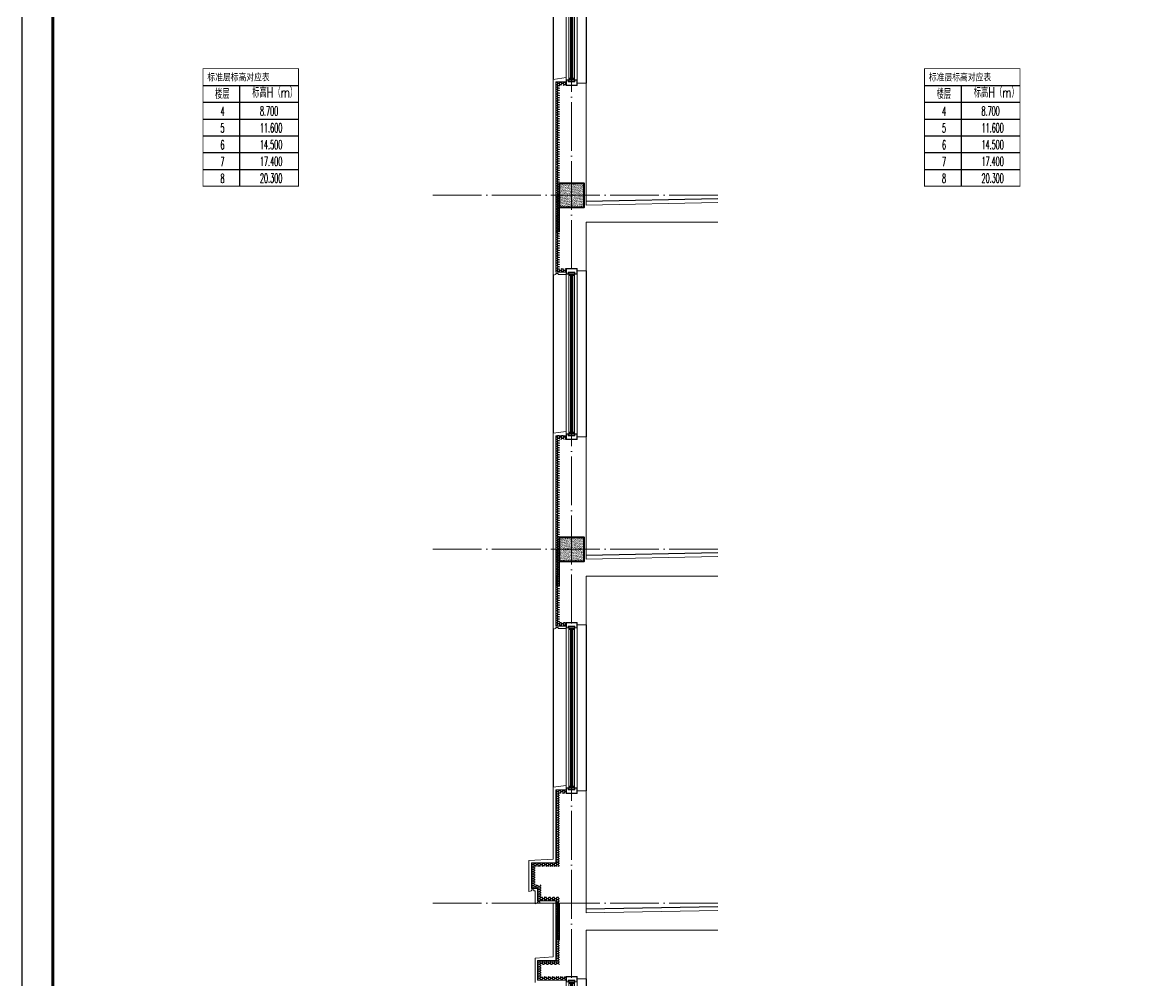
# Model space of a CAD drawing. Extents: x 27938 to 983267, y -209821 to 1628073.
# Drawn here: x 869130 to 878268, y -166178 to -158326 of the extents above; entities that cross this region are included whole.
import ezdxf

# ---------------------------------------------------------------- set-up
doc = ezdxf.new("R2010")
doc.units = 0
doc.header["$LTSCALE"] = 1000
doc.header["$MEASUREMENT"] = 0
doc.linetypes.add('DOTE', pattern=[2.42, 2, -0.2, 0.02, -0.2])
for name, color, linetype in [('C-Sheet-图框', 101, 'Continuous'), ('PUB_TEXT', 4, 'Continuous'), ('图框', 140, 'Continuous'), ('看线', 251, 'Continuous'), ('立面-看线', 251, 'Continuous')]:
    doc.layers.add(name, color=color, linetype=linetype)
for name, color, linetype, lineweight in [('DOTE', 19, 'DOTE', 9), ('PUB_HATCH', 8, 'Continuous', 9), ('S_WINDOW', 144, 'Continuous', 15), ('WALL', 9, 'Continuous', 40), ('内粉刷', 37, 'Continuous', 9), ('细细', 250, 'Continuous', 0)]:
    doc.layers.add(name, color=color, linetype=linetype, lineweight=lineweight)
doc.layers.add('yichutu', color=7, linetype='Continuous', true_color=0xffffff, plot=False)
doc.styles.add('_TCH_DIM', font='SIMPLEX.shx', dxfattribs={"width": 0.7, "bigfont": 'GBCBIG.shx'})
doc.styles.add('宋体', font='', dxfattribs={"height": 50})
doc.styles.get('宋体').set_extended_font_data('SimSun')
pattern_1 = [(0, (-811253.24, -385446.952), (16.66875, 9.623705), [11.1125, -22.225]), (120, (-811253.24, -385446.952), (-16.66874801, 9.62370845), [11.1125, -22.225]), (60, (-811253.24, -385446.952), (1.99e-06, 19.24741345), [-22.225, 11.1125])]
pattern_2 = [(315, (-218910.2607, -140541.0897), (-1.767766953, -1.767766953), []), (315, (-218909.0822, -140541.0897), (-1.767766953, -1.767766953), [])]
pattern_3 = [(315, (-218910.2607, -141979.3279), (-1.767766953, -1.767766953), []), (315, (-218909.0822, -141979.3279), (-1.767766953, -1.767766953), [])]
pattern_4 = [(0, (-842387.135, -427903.902), (16.66875, 9.623705), [11.1125, -22.225]), (120, (-842387.135, -427903.902), (-16.66874801, 9.62370845), [11.1125, -22.225]), (60, (-842387.135, -427903.902), (1.99e-06, 19.24741345), [-22.225, 11.1125])]

# ---------------------------------------------------------------- blocks, each defined once
blk = doc.blocks.new('GFDDDDRG')
at = {"layer": '图框'}
blk.add_lwpolyline([(923310, -107437), (923310, -159999), (893610, -159999), (893610, -107437)], close=True, dxfattribs=at)
blk.add_lwpolyline([(923310, -107437), (923310, -159999), (893610, -159999), (893610, -107437)], close=True, dxfattribs=at)
at = {"layer": '图框', "const_width": 50}
blk.add_lwpolyline([(894110, -159499), (922810, -159499), (922810, -108687), (894110, -108687)], close=True, dxfattribs=at)
blk = doc.blocks.new('yct-1051-594-26275-14850-25-1002.0')
at = {"layer": 'yichutu', "color": 7, "true_color": 0xffffff}
blk.add_lwpolyline([(0, 0), (0, 14850), (26275, 14850), (26275, 0)], close=True, dxfattribs=at)
blk = doc.blocks.new('A$C47771182')
at = {"layer": '立面-看线'}
h = blk.add_hatch(dxfattribs=at)
h.set_pattern_fill('HONEY', color=256, scale=7)
h.set_pattern_definition(pattern_1)
h.paths.add_polyline_path([(30, 0), (0, 0), (0, 900), (-55, 900), (-55, 930), (30, 930)])
h = blk.add_hatch(dxfattribs=at)
h.set_pattern_fill('HONEY', color=256, scale=7)
h.set_pattern_definition(pattern_1)
h.paths.add_polyline_path([(30, 0), (0, 0), (0, -600), (-55, -600), (-55, -630), (30, -630)])
blk = doc.blocks.new('zrszerf')
at = {"layer": '细细'}
h = blk.add_hatch(dxfattribs=at)
h.set_pattern_fill('金属', color=256, style=0)
h.set_pattern_definition(pattern_2)
h.paths.add_polyline_path([(257694.9, 608543.3), (257714.9, 608543.3), (257714.9, 608556.8), (257764.9, 608556.8), (257764.9, 608543.3), (257784.9, 608543.3), (257784.9, 608588.3), (257694.9, 608588.3)])
h.paths.add_polyline_path([(257712.9, 608558.8), (257712.9, 608545.3), (257696.9, 608545.3), (257696.9, 608586.3), (257782.9, 608586.3), (257782.9, 608545.3), (257766.9, 608545.3), (257766.9, 608558.8)], flags=16)
h = blk.add_hatch(dxfattribs=at)
h.set_pattern_fill('金属', color=256, style=0)
h.set_pattern_definition(pattern_2)
h.paths.add_polyline_path([(257762.4, 608554.8), (257762.4, 608529.8), (257750.4, 608529.8), (257750.4, 608539.8), (257729.4, 608539.8), (257729.4, 608529.8), (257717.4, 608529.8), (257717.4, 608554.8)])
h.paths.add_polyline_path([(257719.4, 608552.8), (257719.4, 608531.8), (257727.4, 608531.8), (257727.4, 608541.8), (257752.4, 608541.8), (257752.4, 608531.8), (257760.4, 608531.8), (257760.4, 608552.8)], flags=16)
h = blk.add_hatch(color=256, dxfattribs=at)
edge = h.paths.add_edge_path()
edge.add_line((257735.4, 608539.8), (257735.4, 608527.8))
edge.add_arc((257739.9, 608519.5), 9.44, 61.51755, 118.48245, ccw=False)
edge.add_line((257744.4, 608527.8), (257744.4, 608539.8))
edge.add_arc((257739.9, 608548.1), 9.44, 241.51755, 298.48245, ccw=False)
h = blk.add_hatch(dxfattribs=at)
h.set_pattern_fill('金属', color=256, style=0)
h.set_pattern_definition(pattern_3)
h.paths.add_polyline_path([(257694.9, 607233.3), (257714.9, 607233.3), (257714.9, 607219.8), (257764.9, 607219.8), (257764.9, 607233.3), (257784.9, 607233.3), (257784.9, 607188.3), (257694.9, 607188.3)])
h.paths.add_polyline_path([(257712.9, 607217.8), (257712.9, 607231.3), (257696.9, 607231.3), (257696.9, 607190.3), (257782.9, 607190.3), (257782.9, 607231.3), (257766.9, 607231.3), (257766.9, 607217.8)], flags=16)
h = blk.add_hatch(dxfattribs=at)
h.set_pattern_fill('金属', color=256, style=0)
h.set_pattern_definition(pattern_3)
h.paths.add_polyline_path([(257762.4, 607221.8), (257762.4, 607246.8), (257750.4, 607246.8), (257750.4, 607236.8), (257729.4, 607236.8), (257729.4, 607246.8), (257717.4, 607246.8), (257717.4, 607221.8)])
h.paths.add_polyline_path([(257719.4, 607223.8), (257719.4, 607244.8), (257727.4, 607244.8), (257727.4, 607234.8), (257752.4, 607234.8), (257752.4, 607244.8), (257760.4, 607244.8), (257760.4, 607223.8)], flags=16)
h = blk.add_hatch(color=256, dxfattribs=at)
edge = h.paths.add_edge_path()
edge.add_line((257735.4, 607236.8), (257735.4, 607248.8))
edge.add_arc((257739.9, 607257.1), 9.44, 241.51755, 298.48245)
edge.add_line((257744.4, 607248.8), (257744.4, 607236.8))
edge.add_arc((257739.9, 607228.5), 9.44, 61.51755, 118.48245)
at = {"layer": 'S_WINDOW'}
for p, q in [((257694.9, 607233.3), (257694.9, 608543.3)), ((257717.4, 607246.8), (257717.4, 608529.8)), ((257762.4, 607246.8), (257762.4, 608529.8)), ((257784.9, 607233.3), (257784.9, 608543.3))]:
    blk.add_line(p, q, dxfattribs=at)
for points in [[(257784.9, 608588.3), (257784.9, 608543.3), (257764.9, 608543.3), (257764.9, 608556.8), (257714.9, 608556.8), (257714.9, 608543.3), (257694.9, 608543.3), (257694.9, 608588.3)], [(257782.9, 608586.3), (257782.9, 608545.3), (257766.9, 608545.3), (257766.9, 608558.8), (257712.9, 608558.8), (257712.9, 608545.3), (257696.9, 608545.3), (257696.9, 608586.3)], [(257762.4, 608554.8), (257762.4, 608529.8), (257750.4, 608529.8), (257750.4, 608539.8), (257729.4, 608539.8), (257729.4, 608529.8), (257717.4, 608529.8), (257717.4, 608554.8)], [(257760.4, 608552.8), (257760.4, 608531.8), (257752.4, 608531.8), (257752.4, 608541.8), (257727.4, 608541.8), (257727.4, 608531.8), (257719.4, 608531.8), (257719.4, 608552.8)], [(257784.9, 607188.3), (257784.9, 607233.3), (257764.9, 607233.3), (257764.9, 607219.8), (257714.9, 607219.8), (257714.9, 607233.3), (257694.9, 607233.3), (257694.9, 607188.3)], [(257782.9, 607190.3), (257782.9, 607231.3), (257766.9, 607231.3), (257766.9, 607217.8), (257712.9, 607217.8), (257712.9, 607231.3), (257696.9, 607231.3), (257696.9, 607190.3)], [(257762.4, 607221.8), (257762.4, 607246.8), (257750.4, 607246.8), (257750.4, 607236.8), (257729.4, 607236.8), (257729.4, 607246.8), (257717.4, 607246.8), (257717.4, 607221.8)], [(257760.4, 607223.8), (257760.4, 607244.8), (257752.4, 607244.8), (257752.4, 607234.8), (257727.4, 607234.8), (257727.4, 607244.8), (257719.4, 607244.8), (257719.4, 607223.8)]]:
    blk.add_lwpolyline(points, close=True, dxfattribs=at)
at = {"layer": '细细'}
for points in [[(257729.4, 608529.8), (257729.4, 607246.8)], [(257735.4, 607248.8), (257735.4, 608539.8)], [(257744.4, 607248.8), (257744.4, 608539.8)], [(257750.4, 608529.8), (257750.4, 607246.8)]]:
    blk.add_lwpolyline(points, dxfattribs=at)
for points in [[(257735.4, 608539.8), (257735.4, 608527.8, -0.253805), (257744.4, 608527.8), (257744.4, 608539.8, -0.253805)], [(257735.4, 607236.8), (257735.4, 607248.8, 0.253805), (257744.4, 607248.8), (257744.4, 607236.8, 0.253805)]]:
    blk.add_lwpolyline(points, format="xyb", close=True, dxfattribs=at)
blk = doc.blocks.new('gdfgdgrdfaw')
at = {"layer": '立面-看线'}
h = blk.add_hatch(dxfattribs=at)
h.set_pattern_fill('碎沙', color=256, scale=4)
h.set_pattern_definition([(37.5, (356389.152, 79681.42), (-0.32000626, 9.78826475), [0, -7.7216, 0, -8.636, 0, -8.255]), (7.5, (356389.152, 79681.42), (8.99046566, 14.33650201), [0, -4.1656, 0, -6.9596, 0, -2.667]), (327.5, (356382.904, 79681.42), (15.819847405, 0.02874369), [0, -2.54, 0, -9.144, 0, -11.938]), (317.5, (356382.904, 79681.42), (15.27112905, 4.45858647), [0, -1.27, 0, -5.9944, 0, -6.858])])
h.paths.add_polyline_path([(1157442.4, 465043.4), (1157642.4, 465043.4), (1157642.4, 465243.4), (1157442.4, 465243.4)])
at = {"layer": 'PUB_HATCH', "color": 215, "true_color": 0xa953a0}
blk.add_lwpolyline([(1157497.4, 464513.4), (1157412.4, 464513.4), (1157412.4, 466073.4), (1157497.4, 466073.4)], dxfattribs=at)
at = {"layer": 'WALL'}
blk.add_lwpolyline([(1157442.4, 465243.4), (1157642.4, 465243.4), (1157642.4, 465043.4), (1157442.4, 465043.4)], close=True, dxfattribs=at)
at = {"layer": '内粉刷'}
blk.add_line((1157392.4, 465143.4), (1157392.4, 464493.4), dxfattribs=at)
for points in [[(1157392.4, 465143.4), (1157392.4, 466093.4), (1157497.4, 466108.4)], [(1157587.4, 466063.4), (1157662.4, 466063.4), (1157662.4, 465063.4)], [(1158740.9, 465083.4), (1157662.4, 465063.4)], [(1157587.4, 464523.4), (1157662.4, 464523.4), (1157662.4, 464923.4), (1158740.9, 464923.4)], [(1157432.4, 464493.4), (1157432.4, 464503.4), (1157412.4, 464503.4), (1157412.4, 464493.4), (1157392.4, 464488.4), (1157392.4, 464493.4)], [(1157432.4, 464493.4), (1157497.4, 464493.4)]]:
    blk.add_lwpolyline(points, dxfattribs=at)
at = {"layer": '看线'}
for p, q in [((1157392.4, 467393.4), (1157392.4, 466093.4)), ((1157662.4, 467423.4), (1157662.4, 466063.4))]:
    blk.add_line(p, q, dxfattribs=at)
at = {"layer": '看线', "color": 32}
blk.add_lwpolyline([(1158740.9, 465113.4), (1157662.4, 465093.4)], dxfattribs=at)
blk.add_blockref('zrszerf', (899802.5, -141144.9))
at = {"xscale": -1}
blk.add_blockref('A$C47771182', (1157442.4, 465143.4), dxfattribs=at)
blk = doc.blocks.new('A$C29D55E6B')
at = {"layer": 'C-Sheet-图框', "color": 0}
for p, q in [((-1349.8, 900), (-567.1, 900)), ((-1349.8, 900), (-567.1, 900)), ((-1049.5, 900), (-1049.5, 75)), ((-1349.8, 762.5), (-567.1, 762.5)), ((-1349.8, 625), (-567.1, 625)), ((-1349.8, 487.5), (-567.1, 487.5)), ((-1349.8, 350), (-567.1, 350)), ((-1349.8, 212.5), (-567.1, 212.5))]:
    blk.add_line(p, q, dxfattribs=at)
at = {"layer": 'C-Sheet-图框', "color": 0, "const_width": 6}
blk.add_lwpolyline([(-1349.8, 75), (-567.1, 75), (-567.1, 1037.5), (-1349.8, 1037.5)], close=True, dxfattribs=at)
at = {"layer": 'PUB_TEXT', "color": 2, "style": '宋体', "width": 0.8}
blk.add_text('标准层标高对应表', height=56.96, dxfattribs=at).set_placement((-1313.8, 939.9))
at = {"layer": 'PUB_TEXT', "style": '_TCH_DIM'}
for s, height, width, p in [('楼层', 84.4, 0.7, (-1250.7, 789.5)), ('标高H（m）', 84.4, 0.7, (-946.2, 800.6)), ('4', 74.4, 0.494118, (-1206.4, 651.3)), ('8.700', 74.38, 0.494118, (-883, 653.2)), ('5', 74.4, 0.494118, (-1206.4, 513.8)), ('11.600', 74.38, 0.494118, (-883, 515.7)), ('6', 74.4, 0.494118, (-1206.4, 376.3)), ('14.500', 74.38, 0.494118, (-883, 378.2)), ('7', 74.4, 0.494118, (-1206.4, 238.8)), ('17.400', 74.38, 0.494118, (-883, 240.7)), ('8', 74.4, 0.494118, (-1206.4, 101.3)), ('20.300', 74.38, 0.494118, (-883, 103.2))]:
    blk.add_text(s, height=height, dxfattribs=dict(at, width=width)).set_placement(p)
blk = doc.blocks.new('VDVDXAXFSFFX')
at = {"layer": 'PUB_HATCH'}
h = blk.add_hatch(dxfattribs=at)
h.set_pattern_fill('DOTS', color=251, scale=2, style=0)
h.set_pattern_definition([(0, (924712.4965, -148185.593), (1.5875, 3.175), [0, -3.175])])
h.paths.add_polyline_path([(924682.5, -148185.6), (924712.5, -148185.6), (924712.5, -147935.6), (924712.5, -147885.6), (924712.5, -147885.6), (924712.5, -147885.6), (924682.5, -147885.6)])
at = {"layer": 'PUB_HATCH', "color": 5}
blk.add_lwpolyline([(924712.5, -147885.6), (924682.5, -147885.6), (924682.5, -148185.6), (924712.5, -148185.6)], close=True, dxfattribs=at)

msp = doc.modelspace()

# ---------------------------------------------------------------- hatches: boundary and pattern name
at = {"layer": '立面-看线'}
h = msp.add_hatch(dxfattribs=at)
h.set_pattern_fill('HONEY', color=256, scale=7)
h.set_pattern_definition(pattern_4)
h.paths.add_polyline_path([(873500.6, -165213), (873530.6, -165213), (873530.6, -164643), (873585.6, -164643), (873585.6, -164613), (873500.6, -164613)])
h = msp.add_hatch(dxfattribs=at)
h.set_pattern_fill('HONEY', color=256, scale=7)
h.set_pattern_definition(pattern_4)
h.paths.add_polyline_path([(873300.6, -165213), (873300.6, -165423), (873350.6, -165423), (873350.6, -165523), (873500.6, -165523), (873500.6, -166013), (873350.6, -166013), (873350.6, -166173), (873585.6, -166173), (873585.6, -166143), (873530.6, -166143), (873530.6, -166143), (873380.6, -166143), (873380.6, -166043), (873530.6, -166043), (873530.6, -165493), (873380.6, -165493), (873380.6, -165393), (873330.6, -165393), (873330.6, -165243), (873530.6, -165243), (873530.6, -165213)])

# ---------------------------------------------------------------- linework, layer by layer
at = {"layer": 'DOTE', "linetype": 'DOTE', "ltscale": 0.2}
for p, q in [((873630.6, -169543), (873630.6, -151863)), ((874829.1, -159743), (872460.4, -159743)), ((874829.1, -162643), (872460.4, -162643)), ((874829.1, -165543), (872460.4, -165543))]:
    msp.add_line(p, q, dxfattribs=at)
at = {"layer": 'PUB_HATCH', "color": 215, "true_color": 0xa953a0}
for points in [[(873500.6, -165213), (873500.6, -164613), (873585.6, -164613)], [(873500.6, -165213), (873300.6, -165213), (873300.6, -165423), (873350.6, -165423), (873350.6, -165523), (873500.6, -165523), (873500.6, -166013), (873350.6, -166013), (873350.6, -166173), (873585.6, -166173)]]:
    msp.add_lwpolyline(points, dxfattribs=at)
at = {"layer": '内粉刷'}
for points in [[(873480.6, -165183), (873480.6, -164593), (873585.6, -164578)], [(873675.6, -164623), (873750.6, -164623), (873750.6, -165623)], [(873480.6, -165183), (873280.6, -165193), (873280.6, -165443)], [(873320.6, -165443), (873320.6, -165433), (873300.6, -165433), (873300.6, -165443), (873280.6, -165448), (873280.6, -165443)], [(873320.6, -165443), (873330.6, -165443), (873330.6, -165543)], [(873370.6, -165543), (873370.6, -165533), (873350.6, -165533), (873350.6, -165543), (873330.6, -165548), (873330.6, -165543)], [(873370.6, -165543), (873480.6, -165543), (873480.6, -165983), (873330.6, -165993), (873330.6, -166193)], [(874829.1, -165603), (873750.6, -165623)], [(873675.6, -166163), (873750.6, -166163), (873750.6, -165763), (874829.1, -165763)]]:
    msp.add_lwpolyline(points, dxfattribs=at)
at = {"layer": '看线'}
for p, q in [((873750.6, -163263), (873750.6, -164623)), ((873480.6, -163293), (873480.6, -164593)), ((873750.6, -166163), (873750.6, -167523))]:
    msp.add_line(p, q, dxfattribs=at)
at = {"layer": '看线', "color": 32}
msp.add_lwpolyline([(874829.1, -165573), (873750.6, -165593)], dxfattribs=at)

# ---------------------------------------------------------------- block references
at = {"xscale": 0.5, "yscale": 0.5, "zscale": 0.5}
msp.add_blockref('GFDDDDRG', (422325.6, -93716.5), dxfattribs=at)
for name, p in [('gdfgdgrdfaw', (-283911.8, -624886.4)), ('A$C29D55E6B', (871960.4, -159743)), ('A$C29D55E6B', (877871.4, -159743)), ('VDVDXAXFSFFX', (-51181.9, -11857.4)), ('gdfgdgrdfaw', (-283911.8, -627786.4)), ('VDVDXAXFSFFX', (-51181.9, -14757.4)), ('zrszerf', (615890.7, -771831.4)), ('VDVDXAXFSFFX', (-51181.9, -17657.4)), ('zrszerf', (615890.7, -774731.4))]:
    msp.add_blockref(name, p)
at = {"layer": 'yichutu', "rotation": 270}
msp.add_blockref('yct-1051-594-26275-14850-25-1002.0', (869130.5, -147435), dxfattribs=at)

doc.saveas('drawing.dxf')
